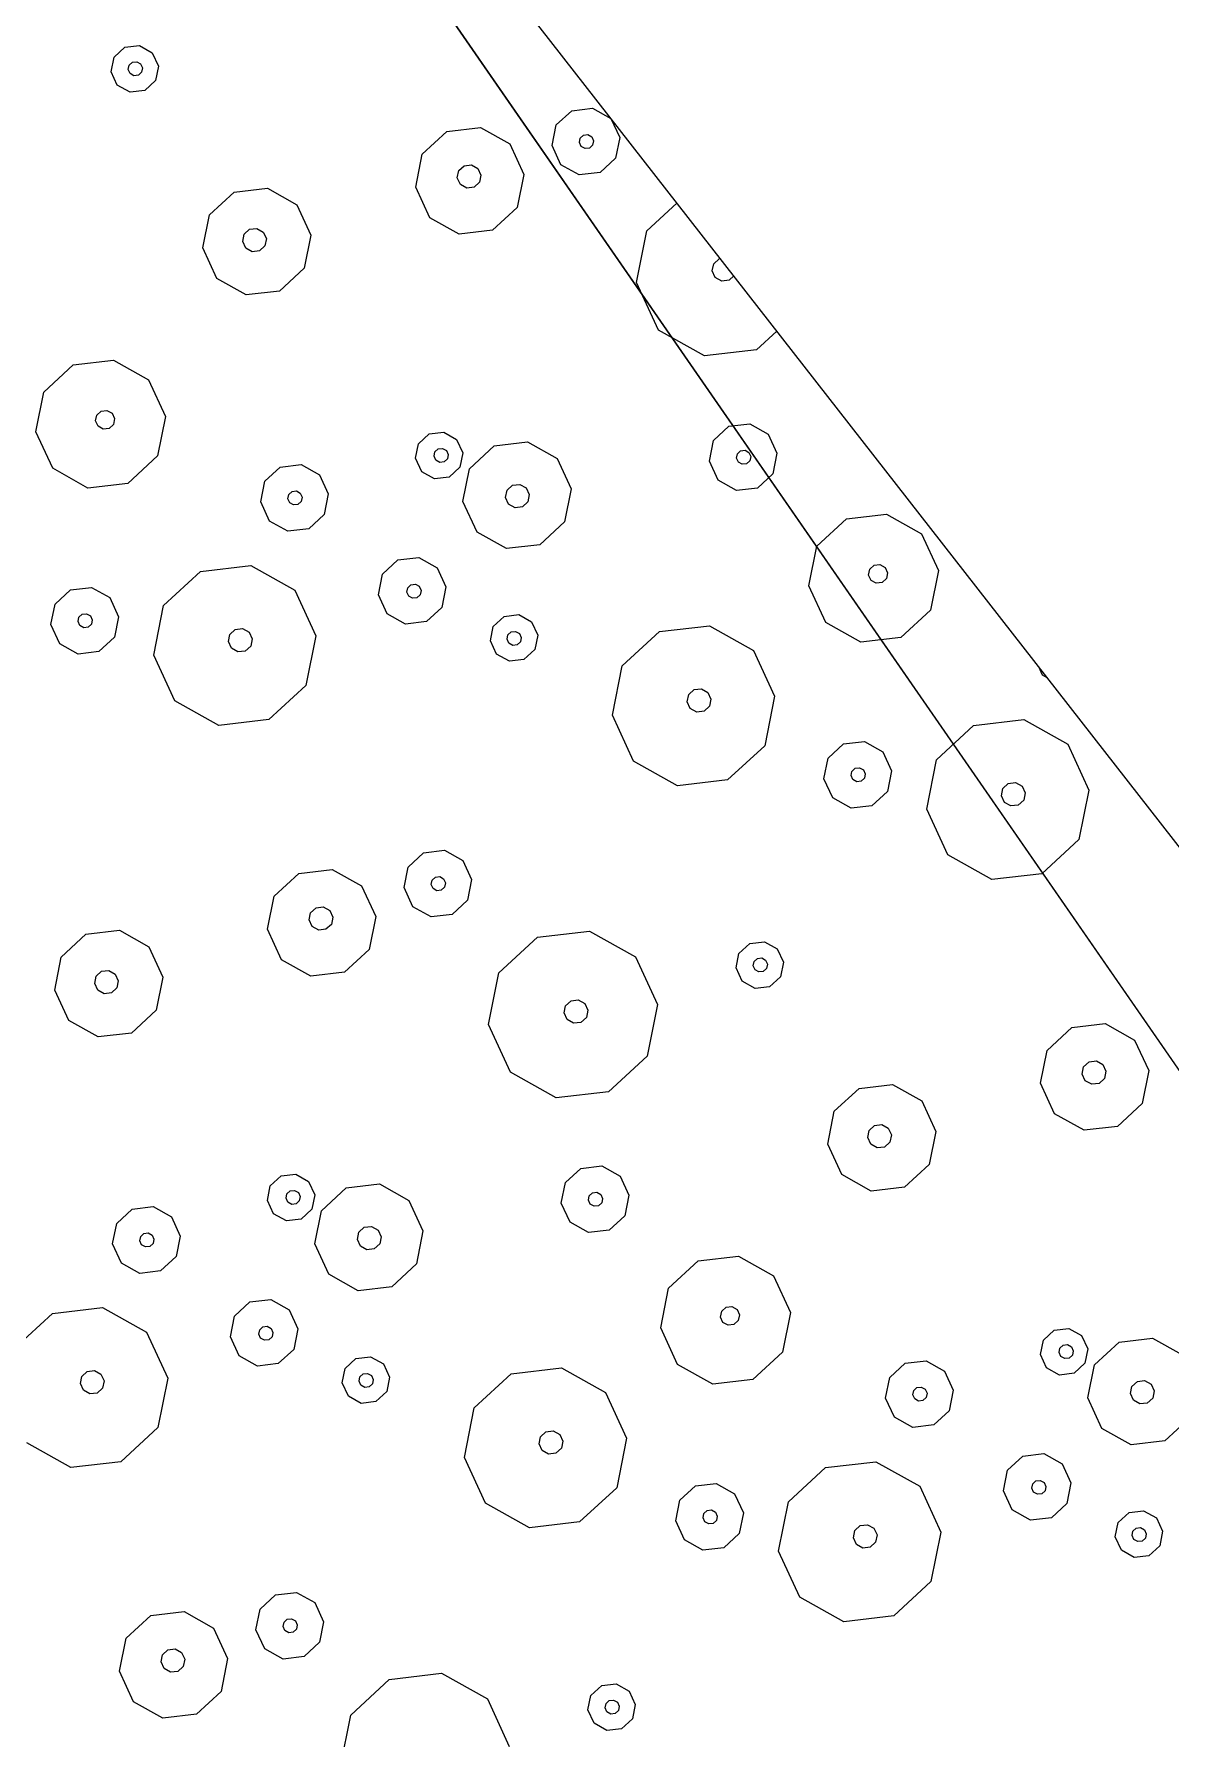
# Model space of a CAD drawing. Header units: metres. Extents: x -2858 to 512, y -1995 to 1252.
# Drawn here: x -975.536 to -972.862, y -825.795 to -821.784 of the extents above; entities that cross this region are included whole.
import ezdxf
from ezdxf.lldxf.tags import DXFTag

# ---------------------------------------------------------------- set-up
doc = ezdxf.new("R2010")
doc.units = ezdxf.units.M
doc.layers.add('Calque commun', color=7, linetype='Continuous')
tags = doc.linetypes.add('HIDDENX2', pattern=[0.75, 0.5, -0.25]).pattern_tags.tags
tags[6:7] = [DXFTag(74, 4), DXFTag(75, 0), DXFTag(340, '0'), DXFTag(46, 1.0), DXFTag(50, 0.0), DXFTag(44, 0.0), DXFTag(45, 0.0)]
tags[4:5] = [DXFTag(74, 4), DXFTag(75, 0), DXFTag(340, '0'), DXFTag(46, 1.0), DXFTag(50, 0.0), DXFTag(44, 0.0), DXFTag(45, 0.0)]

# ---------------------------------------------------------------- blocks, each defined once
blk = doc.blocks.new('pattern')
at = {"layer": 'Calque commun', "color": 54, "linetype": 'Continuous', "lineweight": 9}
for p, q in [((55.9933, 25.3872), (56.0231, 25.4048)), ((56.0231, 25.4048), (56.0576, 25.4016)), ((56.0576, 25.4016), (56.0835, 25.3786)), ((55.9795, 25.3555), (55.9933, 25.3872)), ((55.9871, 25.3217), (55.9795, 25.3555)), ((56.019, 25.3527), (56.0231, 25.3623)), ((56.0212, 25.3426), (56.019, 25.3527)), ((56.0231, 25.3623), (56.0321, 25.3675)), ((56.0321, 25.3675), (56.0424, 25.3666)), ((56.0424, 25.3666), (56.0502, 25.3597)), ((56.0502, 25.3597), (56.0524, 25.3496)), ((56.0835, 25.3786), (56.091, 25.3449)), ((56.013, 25.2988), (55.9871, 25.3217)), ((56.029, 25.3357), (56.0212, 25.3426)), ((56.0394, 25.3347), (56.029, 25.3357)), ((56.0483, 25.34), (56.0394, 25.3347)), ((56.0773, 25.3131), (56.0475, 25.2955)), ((56.0524, 25.3496), (56.0483, 25.34)), ((56.091, 25.3449), (56.0773, 25.3131)), ((56.0475, 25.2955), (56.013, 25.2988)), ((55.7527, 25.2564), (55.8315, 25.2489)), ((55.8315, 25.2489), (55.8908, 25.1966)), ((55.8908, 25.1966), (55.908, 25.1193)), ((55.7533, 25.1359), (55.7602, 25.1518)), ((55.7602, 25.1518), (55.7751, 25.1606)), ((55.7751, 25.1606), (55.7924, 25.159)), ((55.7924, 25.159), (55.8053, 25.1475)), ((56.0523, 25.1506), (56.0949, 25.1757)), ((56.0949, 25.1757), (56.1441, 25.171)), ((56.1441, 25.171), (56.1812, 25.1383)), ((55.6703, 25.0664), (55.6531, 25.1436)), ((55.7571, 25.119), (55.7533, 25.1359)), ((55.7701, 25.1076), (55.7571, 25.119)), ((55.8022, 25.1147), (55.7873, 25.1059)), ((55.8091, 25.1306), (55.8022, 25.1147)), ((55.8053, 25.1475), (55.8091, 25.1306)), ((55.908, 25.1193), (55.8765, 25.0468)), ((56.0326, 25.1052), (56.0523, 25.1506)), ((56.0935, 25.103), (56.0977, 25.1125)), ((56.0977, 25.1125), (56.1066, 25.1178)), ((56.1066, 25.1178), (56.1169, 25.1168)), ((56.1169, 25.1168), (56.1247, 25.1099)), ((56.1812, 25.1383), (56.1919, 25.09)), ((55.7873, 25.1059), (55.7701, 25.1076)), ((56.0434, 25.0569), (56.0326, 25.1052)), ((56.0958, 25.0929), (56.0935, 25.103)), ((56.1036, 25.086), (56.0958, 25.0929)), ((56.1139, 25.085), (56.1036, 25.086)), ((56.1228, 25.0903), (56.1139, 25.085)), ((56.127, 25.0998), (56.1228, 25.0903)), ((56.1247, 25.1099), (56.127, 25.0998)), ((56.1919, 25.09), (56.1722, 25.0447)), ((55.7296, 25.014), (55.6703, 25.0664)), ((55.8765, 25.0468), (55.8084, 25.0065)), ((56.0804, 25.0242), (56.0434, 25.0569)), ((56.1722, 25.0447), (56.1297, 25.0195)), ((56.3427, 24.9998), (56.4449, 25.0601)), ((56.4449, 25.0601), (56.563, 25.0488)), ((56.563, 25.0488), (56.6519, 24.9703)), ((55.8084, 25.0065), (55.7296, 25.014)), ((56.1297, 25.0195), (56.0804, 25.0242)), ((56.2955, 24.8909), (56.3427, 24.9998)), ((55.7771, 24.938), (55.7909, 24.9697)), ((55.7909, 24.9697), (55.8207, 24.9873)), ((55.8169, 24.9471), (55.8259, 24.9524)), ((55.8207, 24.9873), (55.8552, 24.984)), ((55.8259, 24.9524), (55.8362, 24.9514)), ((55.8362, 24.9514), (55.844, 24.9445)), ((55.8552, 24.984), (55.8811, 24.9611)), ((55.8811, 24.9611), (55.8886, 24.9273)), ((56.6519, 24.9703), (56.6777, 24.8545)), ((55.7847, 24.9042), (55.7771, 24.938)), ((55.8128, 24.9376), (55.8169, 24.9471)), ((55.815, 24.9275), (55.8128, 24.9376)), ((55.8228, 24.9206), (55.815, 24.9275)), ((55.8332, 24.9196), (55.8228, 24.9206)), ((55.8421, 24.9249), (55.8332, 24.9196)), ((55.8462, 24.9344), (55.8421, 24.9249)), ((55.844, 24.9445), (55.8462, 24.9344)), ((55.8886, 24.9273), (55.8749, 24.8956)), ((55.8106, 24.8813), (55.7847, 24.9042)), ((55.8451, 24.878), (55.8106, 24.8813)), ((55.8749, 24.8956), (55.8451, 24.878)), ((56.3213, 24.7751), (56.2955, 24.8909)), ((56.4408, 24.8767), (56.4476, 24.8926)), ((56.4445, 24.8598), (56.4408, 24.8767)), ((56.4476, 24.8926), (56.4626, 24.9014)), ((56.4626, 24.9014), (56.4798, 24.8997)), ((56.4798, 24.8997), (56.4928, 24.8883)), ((56.4965, 24.8714), (56.4896, 24.8555)), ((56.4928, 24.8883), (56.4965, 24.8714)), ((56.4575, 24.8483), (56.4445, 24.8598)), ((56.4747, 24.8467), (56.4575, 24.8483)), ((56.4896, 24.8555), (56.4747, 24.8467)), ((56.6777, 24.8545), (56.6305, 24.7456)), ((56.0546, 24.7534), (56.0742, 24.7987)), ((56.0742, 24.7987), (56.1168, 24.8239)), ((56.1168, 24.8239), (56.166, 24.8192)), ((56.166, 24.8192), (56.2031, 24.7864)), ((56.0653, 24.7051), (56.0546, 24.7534)), ((56.1168, 24.7482), (56.1209, 24.7578)), ((56.1209, 24.7578), (56.1298, 24.763)), ((56.1298, 24.763), (56.1402, 24.762)), ((56.1402, 24.762), (56.1479, 24.7552)), ((56.1479, 24.7552), (56.1502, 24.745)), ((56.2031, 24.7864), (56.2138, 24.7382)), ((56.4102, 24.6965), (56.3213, 24.7751)), ((57.1239, 24.7348), (57.1537, 24.7524)), ((57.1537, 24.7524), (57.1882, 24.7491)), ((56.119, 24.7381), (56.1168, 24.7482)), ((56.1268, 24.7312), (56.119, 24.7381)), ((56.1371, 24.7302), (56.1268, 24.7312)), ((56.1461, 24.7355), (56.1371, 24.7302)), ((56.1502, 24.745), (56.1461, 24.7355)), ((56.2138, 24.7382), (56.1942, 24.6928)), ((56.6305, 24.7456), (56.5284, 24.6853)), ((57.1101, 24.7031), (57.1239, 24.7348)), ((57.1521, 24.7097), (57.161, 24.715)), ((57.161, 24.715), (57.1713, 24.714)), ((57.1713, 24.714), (57.1791, 24.7072)), ((57.1882, 24.7491), (57.2141, 24.7262)), ((57.2141, 24.7262), (57.2216, 24.6924)), ((55.2074, 24.6397), (55.2755, 24.6799)), ((55.2755, 24.6799), (55.3543, 24.6724)), ((55.3543, 24.6724), (55.4136, 24.6201)), ((56.1024, 24.6724), (56.0653, 24.7051)), ((56.1516, 24.6677), (56.1024, 24.6724)), ((56.1942, 24.6928), (56.1516, 24.6677)), ((56.5284, 24.6853), (56.4102, 24.6965)), ((57.1177, 24.6693), (57.1101, 24.7031)), ((57.1479, 24.7002), (57.1521, 24.7097)), ((57.1502, 24.6901), (57.1479, 24.7002)), ((57.158, 24.6832), (57.1502, 24.6901)), ((57.1683, 24.6822), (57.158, 24.6832)), ((57.1772, 24.6875), (57.1683, 24.6822)), ((57.1814, 24.697), (57.1772, 24.6875)), ((57.1791, 24.7072), (57.1814, 24.697)), ((57.2216, 24.6924), (57.2079, 24.6607)), ((55.1759, 24.5671), (55.2074, 24.6397)), ((56.6185, 24.6238), (56.6611, 24.6489)), ((56.6611, 24.6489), (56.7103, 24.6442)), ((56.7103, 24.6442), (56.7474, 24.6115)), ((57.1436, 24.6464), (57.1177, 24.6693)), ((57.1781, 24.6431), (57.1436, 24.6464)), ((57.2079, 24.6607), (57.1781, 24.6431)), ((55.4136, 24.6201), (55.4308, 24.5428)), ((56.5989, 24.5784), (56.6185, 24.6238)), ((56.7474, 24.6115), (56.7582, 24.5632)), ((55.1931, 24.4899), (55.1759, 24.5671)), ((55.2689, 24.5498), (55.2758, 24.5656)), ((55.2758, 24.5656), (55.2907, 24.5744)), ((55.2907, 24.5744), (55.3079, 24.5728)), ((55.3079, 24.5728), (55.3209, 24.5613)), ((55.3209, 24.5613), (55.3247, 24.5444)), ((56.6096, 24.5301), (56.5989, 24.5784)), ((56.6611, 24.5733), (56.6652, 24.5828)), ((56.6633, 24.5631), (56.6611, 24.5733)), ((56.6711, 24.5563), (56.6633, 24.5631)), ((56.6652, 24.5828), (56.6741, 24.5881)), ((56.6814, 24.5553), (56.6711, 24.5563)), ((56.6741, 24.5881), (56.6845, 24.5871)), ((56.6904, 24.5605), (56.6814, 24.5553)), ((56.6845, 24.5871), (56.6923, 24.5802)), ((56.6945, 24.5701), (56.6904, 24.5605)), ((56.6923, 24.5802), (56.6945, 24.5701)), ((56.7582, 24.5632), (56.7385, 24.5178)), ((57.3465, 24.4671), (57.3956, 24.5805)), ((55.2727, 24.5329), (55.2689, 24.5498)), ((55.2857, 24.5214), (55.2727, 24.5329)), ((55.3029, 24.5198), (55.2857, 24.5214)), ((55.3178, 24.5286), (55.3029, 24.5198)), ((55.3247, 24.5444), (55.3178, 24.5286)), ((55.4308, 24.5428), (55.3993, 24.4703)), ((56.6467, 24.4974), (56.6096, 24.5301)), ((56.7385, 24.5178), (56.6959, 24.4927)), ((55.2524, 24.4376), (55.1931, 24.4899)), ((55.3993, 24.4703), (55.3312, 24.43)), ((56.6959, 24.4927), (56.6467, 24.4974)), ((55.3312, 24.43), (55.2524, 24.4376)), ((56.1936, 24.3918), (56.2753, 24.44)), ((56.2753, 24.44), (56.3699, 24.431)), ((56.3699, 24.431), (56.441, 24.3682)), ((57.3733, 24.3464), (57.3465, 24.4671)), ((55.648, 24.3621), (55.7161, 24.4024)), ((55.7161, 24.4024), (55.7948, 24.3949)), ((55.7948, 24.3949), (55.8542, 24.3425)), ((56.1558, 24.3047), (56.1936, 24.3918)), ((55.6165, 24.2896), (55.648, 24.3621)), ((56.441, 24.3682), (56.4617, 24.2755)), ((56.6711, 24.3018), (56.7733, 24.3622)), ((56.7733, 24.3622), (56.8915, 24.3509)), ((56.8915, 24.3509), (56.9804, 24.2724)), ((55.8542, 24.3425), (55.8713, 24.2653)), ((56.2776, 24.306), (56.2895, 24.313)), ((56.2895, 24.313), (56.3033, 24.3117)), ((56.3033, 24.3117), (56.3137, 24.3026)), ((57.466, 24.2646), (57.3733, 24.3464)), ((57.6955, 24.3157), (57.589, 24.2529)), ((55.6337, 24.2123), (55.6165, 24.2896)), ((55.7169, 24.2737), (55.7238, 24.2896)), ((55.7207, 24.2568), (55.7169, 24.2737)), ((55.7238, 24.2896), (55.7387, 24.2984)), ((55.7387, 24.2984), (55.7559, 24.2967)), ((55.7559, 24.2967), (55.7689, 24.2853)), ((55.7689, 24.2853), (55.7727, 24.2684)), ((56.1765, 24.212), (56.1558, 24.3047)), ((56.2721, 24.2933), (56.2776, 24.306)), ((56.2751, 24.2798), (56.2721, 24.2933)), ((56.2855, 24.2706), (56.2751, 24.2798)), ((56.2992, 24.2693), (56.2855, 24.2706)), ((56.3112, 24.2763), (56.2992, 24.2693)), ((56.3167, 24.289), (56.3112, 24.2763)), ((56.3137, 24.3026), (56.3167, 24.289)), ((56.4617, 24.2755), (56.4239, 24.1884)), ((56.6239, 24.193), (56.6711, 24.3018)), ((56.9804, 24.2724), (57.0062, 24.1565)), ((55.7337, 24.2454), (55.7207, 24.2568)), ((55.7509, 24.2437), (55.7337, 24.2454)), ((55.7658, 24.2525), (55.7509, 24.2437)), ((55.7727, 24.2684), (55.7658, 24.2525)), ((55.8713, 24.2653), (55.8399, 24.1927)), ((57.589, 24.2529), (57.466, 24.2646)), ((55.693, 24.16), (55.6337, 24.2123)), ((55.8399, 24.1927), (55.7718, 24.1525)), ((56.2476, 24.1492), (56.1765, 24.212)), ((56.6497, 24.0771), (56.6239, 24.193)), ((56.7692, 24.1787), (56.7761, 24.1946)), ((56.7761, 24.1946), (56.791, 24.2034)), ((56.791, 24.2034), (56.8082, 24.2018)), ((56.8082, 24.2018), (56.8212, 24.1903)), ((56.8212, 24.1903), (56.825, 24.1734)), ((54.8095, 24.0946), (54.9117, 24.1549)), ((54.9117, 24.1549), (55.0298, 24.1436)), ((55.7718, 24.1525), (55.693, 24.16)), ((56.3421, 24.1402), (56.2476, 24.1492)), ((56.4239, 24.1884), (56.3421, 24.1402)), ((56.773, 24.1619), (56.7692, 24.1787)), ((56.786, 24.1504), (56.773, 24.1619)), ((56.8032, 24.1488), (56.786, 24.1504)), ((56.8181, 24.1576), (56.8032, 24.1488)), ((56.825, 24.1734), (56.8181, 24.1576)), ((57.0062, 24.1565), (56.959, 24.0477)), ((55.0298, 24.1436), (55.1188, 24.0651)), ((54.7623, 23.9857), (54.8095, 24.0946)), ((56.7387, 23.9986), (56.6497, 24.0771)), ((57.468, 24.0589), (57.5106, 24.084)), ((57.5106, 24.084), (57.5598, 24.0794)), ((57.5598, 24.0794), (57.5969, 24.0466)), ((55.1188, 24.0651), (55.1446, 23.9493)), ((56.959, 24.0477), (56.8568, 23.9873)), ((57.4483, 24.0135), (57.468, 24.0589)), ((57.5969, 24.0466), (57.6076, 23.9984)), ((54.9145, 23.9874), (54.9294, 23.9962)), ((54.9294, 23.9962), (54.9466, 23.9945)), ((54.9466, 23.9945), (54.9596, 23.9831)), ((56.8568, 23.9873), (56.7387, 23.9986)), ((57.4591, 23.9653), (57.4483, 24.0135)), ((57.5105, 24.0084), (57.5147, 24.0179)), ((57.5128, 23.9983), (57.5105, 24.0084)), ((57.5206, 23.9914), (57.5128, 23.9983)), ((57.5147, 24.0179), (57.5236, 24.0232)), ((57.5309, 23.9904), (57.5206, 23.9914)), ((57.5236, 24.0232), (57.534, 24.0222)), ((57.5399, 23.9957), (57.5309, 23.9904)), ((57.534, 24.0222), (57.5417, 24.0154)), ((57.544, 24.0052), (57.5399, 23.9957)), ((57.5417, 24.0154), (57.544, 24.0052)), ((57.6076, 23.9984), (57.588, 23.953)), ((57.6831, 23.9485), (57.7512, 23.9888)), ((57.7512, 23.9888), (57.8299, 23.9813)), ((54.7881, 23.8699), (54.7623, 23.9857)), ((54.9076, 23.9715), (54.9145, 23.9874)), ((54.9114, 23.9546), (54.9076, 23.9715)), ((54.9243, 23.9431), (54.9114, 23.9546)), ((54.9565, 23.9503), (54.9416, 23.9415)), ((54.9633, 23.9662), (54.9565, 23.9503)), ((54.9596, 23.9831), (54.9633, 23.9662)), ((55.1446, 23.9493), (55.0974, 23.8404)), ((56.2415, 23.9245), (56.2841, 23.9496)), ((56.2841, 23.9496), (56.3333, 23.9449)), ((57.4962, 23.9326), (57.4591, 23.9653)), ((57.588, 23.953), (57.5454, 23.9279)), ((57.6516, 23.876), (57.6831, 23.9485)), ((57.8299, 23.9813), (57.8892, 23.9289)), ((54.9416, 23.9415), (54.9243, 23.9431)), ((56.2218, 23.8791), (56.2415, 23.9245)), ((56.3333, 23.9449), (56.3703, 23.9122)), ((56.3703, 23.9122), (56.3811, 23.8639)), ((57.5454, 23.9279), (57.4962, 23.9326)), ((57.8892, 23.9289), (57.9064, 23.8517)), ((54.8771, 23.7913), (54.7881, 23.8699)), ((56.2326, 23.8308), (56.2218, 23.8791)), ((56.284, 23.874), (56.2881, 23.8835)), ((56.2863, 23.8638), (56.284, 23.874)), ((56.2881, 23.8835), (56.2971, 23.8888)), ((56.2971, 23.8888), (56.3074, 23.8878)), ((56.3074, 23.8878), (56.3152, 23.8809)), ((56.3175, 23.8708), (56.3133, 23.8613)), ((56.3152, 23.8809), (56.3175, 23.8708)), ((57.6688, 23.7987), (57.6516, 23.876)), ((57.7446, 23.8586), (57.7515, 23.8745)), ((57.7515, 23.8745), (57.7664, 23.8833)), ((57.7664, 23.8833), (57.7836, 23.8816)), ((57.7836, 23.8816), (57.7966, 23.8702)), ((57.7966, 23.8702), (57.8003, 23.8533)), ((54.6807, 23.833), (54.6723, 23.8136)), ((54.6779, 23.8452), (54.6807, 23.833)), ((55.0974, 23.8404), (54.9952, 23.7801)), ((55.577, 23.7979), (55.5907, 23.8296)), ((55.5907, 23.8296), (55.6205, 23.8472)), ((55.6205, 23.8472), (55.655, 23.8439)), ((55.655, 23.8439), (55.6809, 23.821)), ((56.2696, 23.7981), (56.2326, 23.8308)), ((56.2941, 23.857), (56.2863, 23.8638)), ((56.3044, 23.856), (56.2941, 23.857)), ((56.3133, 23.8613), (56.3044, 23.856)), ((56.3811, 23.8639), (56.3614, 23.8186)), ((57.7484, 23.8417), (57.7446, 23.8586)), ((57.7613, 23.8303), (57.7484, 23.8417)), ((57.7786, 23.8286), (57.7613, 23.8303)), ((57.7935, 23.8374), (57.7786, 23.8286)), ((57.8003, 23.8533), (57.7935, 23.8374)), ((57.9064, 23.8517), (57.875, 23.7791)), ((54.9952, 23.7801), (54.8771, 23.7913)), ((55.5845, 23.7641), (55.577, 23.7979)), ((55.6148, 23.795), (55.6189, 23.8045)), ((55.617, 23.7849), (55.6148, 23.795)), ((55.6189, 23.8045), (55.6278, 23.8098)), ((55.6278, 23.8098), (55.6382, 23.8088)), ((55.6382, 23.8088), (55.6459, 23.802)), ((55.6482, 23.7918), (55.6441, 23.7823)), ((55.6459, 23.802), (55.6482, 23.7918)), ((55.6809, 23.821), (55.6885, 23.7872)), ((56.3189, 23.7934), (56.2696, 23.7981)), ((56.3614, 23.8186), (56.3189, 23.7934)), ((56.922, 23.7591), (56.9358, 23.7909)), ((56.9358, 23.7909), (56.9656, 23.8085)), ((56.9656, 23.8085), (57.0001, 23.8052)), ((57.0001, 23.8052), (57.026, 23.7823)), ((57.7281, 23.7464), (57.6688, 23.7987)), ((55.6104, 23.7412), (55.5845, 23.7641)), ((55.6248, 23.778), (55.617, 23.7849)), ((55.6351, 23.777), (55.6248, 23.778)), ((55.6441, 23.7823), (55.6351, 23.777)), ((55.6747, 23.7555), (55.6449, 23.7379)), ((55.6885, 23.7872), (55.6747, 23.7555)), ((56.9296, 23.7253), (56.922, 23.7591)), ((56.9615, 23.7564), (56.9656, 23.7659)), ((56.9637, 23.7462), (56.9615, 23.7564)), ((56.9656, 23.7659), (56.9745, 23.7712)), ((56.9745, 23.7712), (56.9849, 23.7702)), ((56.9849, 23.7702), (56.9927, 23.7633)), ((56.9949, 23.7532), (56.9908, 23.7437)), ((56.9927, 23.7633), (56.9949, 23.7532)), ((57.0335, 23.7485), (57.0198, 23.7168)), ((57.026, 23.7823), (57.0335, 23.7485)), ((57.875, 23.7791), (57.8069, 23.7389)), ((55.0657, 23.6732), (55.0854, 23.7186)), ((55.0854, 23.7186), (55.1279, 23.7437)), ((55.1279, 23.7437), (55.1772, 23.739)), ((55.1772, 23.739), (55.2142, 23.7063)), ((55.6449, 23.7379), (55.6104, 23.7412)), ((55.8625, 23.6753), (55.9689, 23.7381)), ((55.9689, 23.7381), (56.0919, 23.7264)), ((56.0919, 23.7264), (56.1846, 23.6446)), ((56.9555, 23.7024), (56.9296, 23.7253)), ((56.9715, 23.7394), (56.9637, 23.7462)), ((56.9819, 23.7384), (56.9715, 23.7394)), ((56.9908, 23.7437), (56.9819, 23.7384)), ((57.0198, 23.7168), (56.99, 23.6992)), ((57.8069, 23.7389), (57.7281, 23.7464)), ((55.0764, 23.6249), (55.0657, 23.6732)), ((55.1279, 23.6681), (55.132, 23.6776)), ((55.1301, 23.6579), (55.1279, 23.6681)), ((55.132, 23.6776), (55.141, 23.6829)), ((55.141, 23.6829), (55.1513, 23.6819)), ((55.1513, 23.6819), (55.1591, 23.675)), ((55.1591, 23.675), (55.1613, 23.6649)), ((55.2142, 23.7063), (55.225, 23.658)), ((55.8133, 23.5619), (55.8625, 23.6753)), ((56.99, 23.6992), (56.9555, 23.7024)), ((55.1379, 23.6511), (55.1301, 23.6579)), ((55.1483, 23.6501), (55.1379, 23.6511)), ((55.1572, 23.6554), (55.1483, 23.6501)), ((55.1613, 23.6649), (55.1572, 23.6554)), ((55.225, 23.658), (55.2053, 23.6127)), ((56.1846, 23.6446), (56.2115, 23.5239)), ((56.6271, 23.6198), (56.6952, 23.6601)), ((56.6952, 23.6601), (56.774, 23.6526)), ((56.774, 23.6526), (56.8333, 23.6002)), ((55.1135, 23.5922), (55.0764, 23.6249)), ((55.1627, 23.5875), (55.1135, 23.5922)), ((55.2053, 23.6127), (55.1627, 23.5875)), ((56.5956, 23.5473), (56.6271, 23.6198)), ((56.8333, 23.6002), (56.8505, 23.523)), ((55.8402, 23.4412), (55.8133, 23.5619)), ((55.9745, 23.5461), (55.9814, 23.562)), ((55.9814, 23.562), (55.9963, 23.5708)), ((55.9963, 23.5708), (56.0135, 23.5692)), ((56.0135, 23.5692), (56.0265, 23.5577)), ((56.0265, 23.5577), (56.0302, 23.5408)), ((56.6128, 23.47), (56.5956, 23.5473)), ((56.6958, 23.5396), (56.7027, 23.5555)), ((56.7027, 23.5555), (56.7176, 23.5642)), ((56.7176, 23.5642), (56.7349, 23.5626)), ((56.7349, 23.5626), (56.7478, 23.5512)), ((56.7478, 23.5512), (56.7516, 23.5343)), ((56.9751, 23.5088), (56.9948, 23.5542)), ((56.9948, 23.5542), (57.0374, 23.5793)), ((57.0374, 23.5793), (57.0866, 23.5746)), ((57.0866, 23.5746), (57.1237, 23.5419)), ((54.6604, 23.4866), (54.7422, 23.5348)), ((54.7422, 23.5348), (54.8367, 23.5258)), ((54.8367, 23.5258), (54.9078, 23.463)), ((55.9783, 23.5292), (55.9745, 23.5461)), ((55.9912, 23.5178), (55.9783, 23.5292)), ((56.0085, 23.5162), (55.9912, 23.5178)), ((56.0234, 23.5249), (56.0085, 23.5162)), ((56.0302, 23.5408), (56.0234, 23.5249)), ((56.2115, 23.5239), (56.1623, 23.4105)), ((56.6996, 23.5227), (56.6958, 23.5396)), ((56.7126, 23.5112), (56.6996, 23.5227)), ((56.7298, 23.5096), (56.7126, 23.5112)), ((56.7447, 23.5184), (56.7298, 23.5096)), ((56.7516, 23.5343), (56.7447, 23.5184)), ((56.8505, 23.523), (56.819, 23.4504)), ((56.9859, 23.4606), (56.9751, 23.5088)), ((57.036, 23.5066), (57.0402, 23.5162)), ((57.0402, 23.5162), (57.0491, 23.5214)), ((57.0491, 23.5214), (57.0594, 23.5205)), ((57.0594, 23.5205), (57.0672, 23.5136)), ((57.0672, 23.5136), (57.0695, 23.5035)), ((57.1237, 23.5419), (57.1344, 23.4937)), ((54.6227, 23.3995), (54.6604, 23.4866)), ((56.6721, 23.4177), (56.6128, 23.47)), ((57.0383, 23.4965), (57.036, 23.5066)), ((57.0461, 23.4896), (57.0383, 23.4965)), ((57.0564, 23.4887), (57.0461, 23.4896)), ((57.0653, 23.4939), (57.0564, 23.4887)), ((57.0695, 23.5035), (57.0653, 23.4939)), ((57.1344, 23.4937), (57.1147, 23.4483)), ((54.9078, 23.463), (54.9285, 23.3703)), ((55.138, 23.3966), (55.2402, 23.457)), ((55.2402, 23.457), (55.3583, 23.4457)), ((55.3583, 23.4457), (55.4472, 23.3672)), ((55.9328, 23.3594), (55.8402, 23.4412)), ((56.819, 23.4504), (56.7509, 23.4102)), ((57.0229, 23.4279), (56.9859, 23.4606)), ((57.0722, 23.4232), (57.0229, 23.4279)), ((57.1147, 23.4483), (57.0722, 23.4232)), ((57.2852, 23.4034), (57.3874, 23.4637)), ((57.3874, 23.4637), (57.5055, 23.4525)), ((57.5055, 23.4525), (57.5944, 23.3739)), ((54.6433, 23.3068), (54.6227, 23.3995)), ((54.7389, 23.3881), (54.7444, 23.4008)), ((54.7419, 23.3746), (54.7389, 23.3881)), ((54.7444, 23.4008), (54.7563, 23.4078)), ((54.7563, 23.4078), (54.7701, 23.4065)), ((54.7701, 23.4065), (54.7805, 23.3974)), ((54.7805, 23.3974), (54.7835, 23.3839)), ((55.0908, 23.2878), (55.138, 23.3966)), ((56.1623, 23.4105), (56.0559, 23.3477)), ((56.7509, 23.4102), (56.6721, 23.4177)), ((56.7334, 23.3734), (56.7632, 23.391)), ((56.7632, 23.391), (56.7977, 23.3877)), ((56.7977, 23.3877), (56.8236, 23.3648)), ((57.238, 23.2945), (57.2852, 23.4034)), ((54.7523, 23.3654), (54.7419, 23.3746)), ((54.7661, 23.3641), (54.7523, 23.3654)), ((54.778, 23.3712), (54.7661, 23.3641)), ((54.7835, 23.3839), (54.778, 23.3712)), ((54.9285, 23.3703), (54.8907, 23.2832)), ((55.4472, 23.3672), (55.473, 23.2513)), ((56.0559, 23.3477), (55.9328, 23.3594)), ((56.7196, 23.3416), (56.7334, 23.3734)), ((56.7553, 23.3412), (56.7594, 23.3508)), ((56.7594, 23.3508), (56.7684, 23.356)), ((56.7684, 23.356), (56.7787, 23.3551)), ((56.7787, 23.3551), (56.7865, 23.3482)), ((56.7865, 23.3482), (56.7887, 23.338)), ((56.8236, 23.3648), (56.8311, 23.331)), ((57.5944, 23.3739), (57.6203, 23.2581)), ((54.7145, 23.244), (54.6433, 23.3068)), ((56.7272, 23.3078), (56.7196, 23.3416)), ((56.7531, 23.2849), (56.7272, 23.3078)), ((56.7575, 23.3311), (56.7553, 23.3412)), ((56.7653, 23.3242), (56.7575, 23.3311)), ((56.7757, 23.3232), (56.7653, 23.3242)), ((56.7846, 23.3285), (56.7757, 23.3232)), ((56.7887, 23.338), (56.7846, 23.3285)), ((56.8311, 23.331), (56.8174, 23.2992)), ((54.8907, 23.2832), (54.809, 23.235)), ((55.1166, 23.1719), (55.0908, 23.2878)), ((55.236, 23.2736), (55.2429, 23.2894)), ((55.2398, 23.2567), (55.236, 23.2736)), ((55.2429, 23.2894), (55.2578, 23.2982)), ((55.2578, 23.2982), (55.2751, 23.2966)), ((55.2751, 23.2966), (55.288, 23.2851)), ((55.2918, 23.2682), (55.2849, 23.2524)), ((55.288, 23.2851), (55.2918, 23.2682)), ((56.7876, 23.2816), (56.7531, 23.2849)), ((56.8174, 23.2992), (56.7876, 23.2816)), ((57.2638, 23.1787), (57.238, 23.2945)), ((57.3833, 23.2803), (57.3901, 23.2962)), ((57.387, 23.2634), (57.3833, 23.2803)), ((57.3901, 23.2962), (57.4051, 23.305)), ((57.4051, 23.305), (57.4223, 23.3034)), ((57.4223, 23.3034), (57.4352, 23.2919)), ((57.439, 23.275), (57.4321, 23.2591)), ((57.4352, 23.2919), (57.439, 23.275)), ((54.809, 23.235), (54.7145, 23.244)), ((55.2528, 23.2452), (55.2398, 23.2567)), ((55.27, 23.2436), (55.2528, 23.2452)), ((55.2849, 23.2524), (55.27, 23.2436)), ((55.473, 23.2513), (55.4258, 23.1425)), ((57.0167, 23.2024), (57.0593, 23.2275)), ((57.0593, 23.2275), (57.1085, 23.2228)), ((57.4, 23.252), (57.387, 23.2634)), ((57.4172, 23.2503), (57.4, 23.252)), ((57.4321, 23.2591), (57.4172, 23.2503)), ((56.9971, 23.157), (57.0167, 23.2024)), ((57.1085, 23.2228), (57.1456, 23.1901)), ((57.1456, 23.1901), (57.1563, 23.1418)), ((55.2055, 23.0934), (55.1166, 23.1719)), ((55.9152, 23.1084), (55.9348, 23.1537)), ((55.9348, 23.1537), (55.9774, 23.1789)), ((55.9774, 23.1789), (56.0266, 23.1742)), ((56.0266, 23.1742), (56.0637, 23.1414)), ((57.0078, 23.1087), (56.9971, 23.157)), ((57.0593, 23.1519), (57.0634, 23.1614)), ((57.0615, 23.1417), (57.0593, 23.1519)), ((57.0634, 23.1614), (57.0723, 23.1667)), ((57.0723, 23.1667), (57.0827, 23.1657)), ((57.0827, 23.1657), (57.0904, 23.1588)), ((57.0927, 23.1487), (57.0886, 23.1392)), ((57.0904, 23.1588), (57.0927, 23.1487)), ((57.3527, 23.1002), (57.2638, 23.1787)), ((55.4258, 23.1425), (55.3236, 23.0821)), ((55.9259, 23.0601), (55.9152, 23.1084)), ((55.9774, 23.1032), (55.9815, 23.1128)), ((55.9815, 23.1128), (55.9904, 23.118)), ((55.9904, 23.118), (56.0008, 23.117)), ((56.0008, 23.117), (56.0086, 23.1102)), ((56.0086, 23.1102), (56.0108, 23.1)), ((56.0637, 23.1414), (56.0745, 23.0932)), ((57.0449, 23.076), (57.0078, 23.1087)), ((57.0693, 23.1349), (57.0615, 23.1417)), ((57.0796, 23.1339), (57.0693, 23.1349)), ((57.0886, 23.1392), (57.0796, 23.1339)), ((57.1563, 23.1418), (57.1367, 23.0965)), ((55.3236, 23.0821), (55.2055, 23.0934)), ((55.9796, 23.0931), (55.9774, 23.1032)), ((55.9874, 23.0862), (55.9796, 23.0931)), ((55.9977, 23.0852), (55.9874, 23.0862)), ((56.0067, 23.0905), (55.9977, 23.0852)), ((56.0108, 23.1), (56.0067, 23.0905)), ((56.0745, 23.0932), (56.0548, 23.0478)), ((56.1499, 23.0433), (56.218, 23.0836)), ((56.218, 23.0836), (56.2968, 23.0761)), ((56.2968, 23.0761), (56.3561, 23.0237)), ((57.0941, 23.0713), (57.0449, 23.076)), ((57.1367, 23.0965), (57.0941, 23.0713)), ((57.4709, 23.0889), (57.3527, 23.1002)), ((54.7083, 23.0193), (54.7509, 23.0444)), ((54.7509, 23.0444), (54.8001, 23.0397)), ((54.8001, 23.0397), (54.8372, 23.007)), ((55.963, 23.0274), (55.9259, 23.0601)), ((56.0122, 23.0227), (55.963, 23.0274)), ((56.0548, 23.0478), (56.0122, 23.0227)), ((56.1184, 22.9708), (56.1499, 23.0433)), ((54.6886, 22.9739), (54.7083, 23.0193)), ((54.8372, 23.007), (54.8479, 22.9587)), ((56.3561, 23.0237), (56.3733, 22.9465)), ((54.6994, 22.9256), (54.6886, 22.9739)), ((54.7508, 22.9688), (54.755, 22.9783)), ((54.7531, 22.9586), (54.7508, 22.9688)), ((54.7609, 22.9518), (54.7531, 22.9586)), ((54.755, 22.9783), (54.7639, 22.9836)), ((54.7712, 22.9508), (54.7609, 22.9518)), ((54.7639, 22.9836), (54.7742, 22.9826)), ((54.7802, 22.9561), (54.7712, 22.9508)), ((54.7742, 22.9826), (54.782, 22.9757)), ((54.7843, 22.9656), (54.7802, 22.9561)), ((54.782, 22.9757), (54.7843, 22.9656)), ((54.8479, 22.9587), (54.8283, 22.9134)), ((56.1356, 22.8936), (56.1184, 22.9708)), ((56.2114, 22.9534), (56.2183, 22.9693)), ((56.2152, 22.9365), (56.2114, 22.9534)), ((56.2183, 22.9693), (56.2332, 22.9781)), ((56.2332, 22.9781), (56.2504, 22.9764)), ((56.2504, 22.9764), (56.2634, 22.965)), ((56.2672, 22.9481), (56.2603, 22.9322)), ((56.2634, 22.965), (56.2672, 22.9481)), ((56.3733, 22.9465), (56.3418, 22.8739)), ((54.7365, 22.8929), (54.6994, 22.9256)), ((54.8283, 22.9134), (54.7857, 22.8882)), ((56.2282, 22.9251), (56.2152, 22.9365)), ((56.2454, 22.9234), (56.2282, 22.9251)), ((56.2603, 22.9322), (56.2454, 22.9234)), ((54.7857, 22.8882), (54.7365, 22.8929)), ((55.3889, 22.8539), (55.4026, 22.8857)), ((55.4026, 22.8857), (55.4324, 22.9033)), ((55.4324, 22.9033), (55.4669, 22.9)), ((55.4324, 22.8607), (55.4414, 22.866)), ((55.4414, 22.866), (55.4517, 22.865)), ((55.4517, 22.865), (55.4595, 22.8581)), ((55.4669, 22.9), (55.4928, 22.8771)), ((55.4928, 22.8771), (55.5004, 22.8433)), ((56.1949, 22.8412), (56.1356, 22.8936)), ((56.3418, 22.8739), (56.2737, 22.8337)), ((54.4944, 22.8273), (54.5588, 22.8212)), ((55.3964, 22.8202), (55.3889, 22.8539)), ((55.4283, 22.8512), (55.4324, 22.8607)), ((55.4306, 22.8411), (55.4283, 22.8512)), ((55.4383, 22.8342), (55.4306, 22.8411)), ((55.4487, 22.8332), (55.4383, 22.8342)), ((55.4576, 22.8385), (55.4487, 22.8332)), ((55.4618, 22.848), (55.4576, 22.8385)), ((55.4595, 22.8581), (55.4618, 22.848)), ((55.5004, 22.8433), (55.4866, 22.8116)), ((56.2737, 22.8337), (56.1949, 22.8412)), ((54.5588, 22.8212), (54.6514, 22.7394)), ((55.4223, 22.7973), (55.3964, 22.8202)), ((55.4568, 22.794), (55.4223, 22.7973)), ((55.4866, 22.8116), (55.4568, 22.794)), ((56.5905, 22.7658), (56.6586, 22.806)), ((56.6586, 22.806), (56.7373, 22.7985)), ((56.7373, 22.7985), (56.7966, 22.7461)), ((55.0939, 22.7146), (55.162, 22.7549)), ((55.162, 22.7549), (55.2408, 22.7474)), ((55.2408, 22.7474), (55.3001, 22.695)), ((56.559, 22.6932), (56.5905, 22.7658)), ((56.7966, 22.7461), (56.8138, 22.6689)), ((54.6514, 22.7394), (54.6783, 22.6187)), ((55.0624, 22.6421), (55.0939, 22.7146)), ((54.4652, 22.6654), (54.4803, 22.664)), ((55.3001, 22.695), (55.3173, 22.6178)), ((55.4616, 22.649), (55.5042, 22.6741)), ((55.5042, 22.6741), (55.5534, 22.6695)), ((55.5534, 22.6695), (55.5905, 22.6367)), ((56.5762, 22.616), (56.559, 22.6932)), ((56.6594, 22.6773), (56.6663, 22.6932)), ((56.6632, 22.6605), (56.6594, 22.6773)), ((56.6663, 22.6932), (56.6812, 22.702)), ((56.6812, 22.702), (56.6984, 22.7004)), ((56.6984, 22.7004), (56.7114, 22.6889)), ((56.7152, 22.672), (56.7083, 22.6562)), ((56.7114, 22.6889), (56.7152, 22.672)), ((56.8138, 22.6689), (56.7824, 22.5963)), ((54.4803, 22.664), (54.4933, 22.6525)), ((54.4971, 22.6356), (54.4902, 22.6198)), ((54.4933, 22.6525), (54.4971, 22.6356)), ((55.0796, 22.5648), (55.0624, 22.6421)), ((55.1627, 22.6344), (55.1696, 22.6503)), ((55.1664, 22.6175), (55.1627, 22.6344)), ((55.1696, 22.6503), (55.1845, 22.6591)), ((55.1845, 22.6591), (55.2017, 22.6574)), ((55.2017, 22.6574), (55.2147, 22.646)), ((55.2184, 22.6291), (55.2115, 22.6132)), ((55.2147, 22.646), (55.2184, 22.6291)), ((55.442, 22.6036), (55.4616, 22.649)), ((55.5905, 22.6367), (55.6012, 22.5885)), ((56.6762, 22.649), (56.6632, 22.6605)), ((56.6934, 22.6474), (56.6762, 22.649)), ((56.7083, 22.6562), (56.6934, 22.6474)), ((54.4581, 22.6126), (54.456, 22.6144)), ((54.4753, 22.611), (54.4581, 22.6126)), ((54.4902, 22.6198), (54.4753, 22.611)), ((54.6783, 22.6187), (54.6291, 22.5053)), ((55.1794, 22.606), (55.1664, 22.6175)), ((55.1966, 22.6044), (55.1794, 22.606)), ((55.2115, 22.6132), (55.1966, 22.6044)), ((55.3173, 22.6178), (55.2858, 22.5452)), ((55.4527, 22.5554), (55.442, 22.6036)), ((55.5029, 22.6014), (55.507, 22.611)), ((55.5051, 22.5913), (55.5029, 22.6014)), ((55.5129, 22.5844), (55.5051, 22.5913)), ((55.507, 22.611), (55.5159, 22.6163)), ((55.5232, 22.5835), (55.5129, 22.5844)), ((55.5159, 22.6163), (55.5263, 22.6153)), ((55.5322, 22.5887), (55.5232, 22.5835)), ((55.5263, 22.6153), (55.5341, 22.6084)), ((55.5363, 22.5983), (55.5322, 22.5887)), ((55.5341, 22.6084), (55.5363, 22.5983)), ((55.6012, 22.5885), (55.5816, 22.5431)), ((56.6355, 22.5636), (56.5762, 22.616)), ((56.7824, 22.5963), (56.7143, 22.5561)), ((55.1389, 22.5125), (55.0796, 22.5648)), ((55.2858, 22.5452), (55.2177, 22.505)), ((55.4898, 22.5227), (55.4527, 22.5554)), ((55.752, 22.4982), (55.8542, 22.5585)), ((55.8542, 22.5585), (55.9723, 22.5473)), ((55.9723, 22.5473), (56.0613, 22.4688)), ((56.7143, 22.5561), (56.6355, 22.5636)), ((54.6291, 22.5053), (54.5227, 22.4425)), ((55.2177, 22.505), (55.1389, 22.5125)), ((55.539, 22.518), (55.4898, 22.5227)), ((55.5816, 22.5431), (55.539, 22.518)), ((55.1865, 22.4364), (55.2002, 22.4682)), ((55.2002, 22.4682), (55.23, 22.4858)), ((55.23, 22.4858), (55.2645, 22.4825)), ((55.2645, 22.4825), (55.2904, 22.4596)), ((55.7048, 22.3893), (55.752, 22.4982)), ((56.0613, 22.4688), (56.0871, 22.3529)), ((54.5227, 22.4425), (54.4267, 22.4516)), ((55.194, 22.4026), (55.1865, 22.4364)), ((55.2221, 22.436), (55.2262, 22.4456)), ((55.2244, 22.4259), (55.2221, 22.436)), ((55.2322, 22.419), (55.2244, 22.4259)), ((55.2262, 22.4456), (55.2352, 22.4508)), ((55.2352, 22.4508), (55.2455, 22.4499)), ((55.2455, 22.4499), (55.2533, 22.443)), ((55.2556, 22.4329), (55.2514, 22.4233)), ((55.2533, 22.443), (55.2556, 22.4329)), ((55.298, 22.4258), (55.2842, 22.394)), ((55.2904, 22.4596), (55.298, 22.4258)), ((55.2199, 22.3797), (55.194, 22.4026)), ((55.2425, 22.4181), (55.2322, 22.419)), ((55.2514, 22.4233), (55.2425, 22.4181)), ((55.2842, 22.394), (55.2544, 22.3764)), ((55.7306, 22.2735), (55.7048, 22.3893)), ((55.8501, 22.3751), (55.857, 22.391)), ((55.857, 22.391), (55.8719, 22.3998)), ((55.8719, 22.3998), (55.8891, 22.3982)), ((55.8891, 22.3982), (55.9021, 22.3867)), ((55.9021, 22.3867), (55.9058, 22.3698)), ((55.2544, 22.3764), (55.2199, 22.3797)), ((55.8539, 22.3582), (55.8501, 22.3751)), ((55.8668, 22.3468), (55.8539, 22.3582)), ((55.8841, 22.3451), (55.8668, 22.3468)), ((55.899, 22.3539), (55.8841, 22.3451)), ((55.9058, 22.3698), (55.899, 22.3539)), ((56.0871, 22.3529), (56.0399, 22.2441)), ((55.4836, 22.2972), (55.5261, 22.3223)), ((55.5261, 22.3223), (55.5753, 22.3176)), ((55.5753, 22.3176), (55.6124, 22.2849)), ((54.4017, 22.2485), (54.4442, 22.2737)), ((54.4442, 22.2737), (54.4935, 22.269)), ((54.4935, 22.269), (54.5305, 22.2362)), ((55.4639, 22.2518), (55.4836, 22.2972)), ((55.6124, 22.2849), (55.6232, 22.2366)), ((55.8196, 22.195), (55.7306, 22.2735)), ((54.382, 22.2032), (54.4017, 22.2485)), ((54.5305, 22.2362), (54.5413, 22.188)), ((55.4746, 22.2035), (55.4639, 22.2518)), ((55.5261, 22.2467), (55.5302, 22.2562)), ((55.5283, 22.2365), (55.5261, 22.2467)), ((55.5361, 22.2297), (55.5283, 22.2365)), ((55.5302, 22.2562), (55.5392, 22.2615)), ((55.5465, 22.2287), (55.5361, 22.2297)), ((55.5392, 22.2615), (55.5495, 22.2605)), ((55.5554, 22.234), (55.5465, 22.2287)), ((55.5495, 22.2605), (55.5573, 22.2536)), ((55.5595, 22.2435), (55.5554, 22.234)), ((55.5573, 22.2536), (55.5595, 22.2435)), ((55.6232, 22.2366), (55.6035, 22.1913)), ((56.0399, 22.2441), (55.9377, 22.1837)), ((54.3927, 22.1549), (54.382, 22.2032)), ((54.4442, 22.198), (54.4483, 22.2076)), ((54.4465, 22.1879), (54.4442, 22.198)), ((54.4542, 22.181), (54.4465, 22.1879)), ((54.4483, 22.2076), (54.4573, 22.2128)), ((54.4573, 22.2128), (54.4676, 22.2118)), ((54.4735, 22.1853), (54.4646, 22.18)), ((54.4676, 22.2118), (54.4754, 22.205)), ((54.4776, 22.1948), (54.4735, 22.1853)), ((54.4754, 22.205), (54.4776, 22.1948)), ((54.5413, 22.188), (54.5216, 22.1426)), ((55.5117, 22.1708), (55.4746, 22.2035)), ((55.6035, 22.1913), (55.5609, 22.1661)), ((55.9377, 22.1837), (55.8196, 22.195)), ((54.4298, 22.1222), (54.3927, 22.1549)), ((54.4646, 22.18), (54.4542, 22.181)), ((54.6167, 22.1382), (54.6848, 22.1784)), ((54.6848, 22.1784), (54.7636, 22.1709)), ((54.7636, 22.1709), (54.8229, 22.1185)), ((55.5609, 22.1661), (55.5117, 22.1708)), ((56.0279, 22.1222), (56.0704, 22.1473)), ((56.0704, 22.1473), (56.1197, 22.1426)), ((54.479, 22.1175), (54.4298, 22.1222)), ((54.5216, 22.1426), (54.479, 22.1175)), ((54.5853, 22.0656), (54.6167, 22.1382)), ((54.8229, 22.1185), (54.8401, 22.0413)), ((56.0082, 22.0768), (56.0279, 22.1222)), ((56.1197, 22.1426), (56.1567, 22.1099)), ((56.1567, 22.1099), (56.1675, 22.0617)), ((54.6025, 21.9884), (54.5853, 22.0656)), ((54.6782, 22.0482), (54.6851, 22.0641)), ((54.6851, 22.0641), (54.7, 22.0729)), ((54.7, 22.0729), (54.7173, 22.0712)), ((54.7173, 22.0712), (54.7302, 22.0598)), ((56.0189, 22.0286), (56.0082, 22.0768)), ((56.0704, 22.0717), (56.0745, 22.0812)), ((56.0727, 22.0616), (56.0704, 22.0717)), ((56.0745, 22.0812), (56.0835, 22.0865)), ((56.0835, 22.0865), (56.0938, 22.0855)), ((56.0938, 22.0855), (56.1016, 22.0787)), ((56.1038, 22.0685), (56.0997, 22.059)), ((56.1016, 22.0787), (56.1038, 22.0685)), ((54.682, 22.0313), (54.6782, 22.0482)), ((54.695, 22.0199), (54.682, 22.0313)), ((54.7271, 22.027), (54.7122, 22.0182)), ((54.734, 22.0429), (54.7271, 22.027)), ((54.7302, 22.0598), (54.734, 22.0429)), ((54.8401, 22.0413), (54.8086, 21.9687)), ((56.056, 21.9958), (56.0189, 22.0286)), ((56.0804, 22.0547), (56.0727, 22.0616)), ((56.0908, 22.0537), (56.0804, 22.0547)), ((56.0997, 22.059), (56.0908, 22.0537)), ((56.1675, 22.0617), (56.1478, 22.0163)), ((54.6618, 21.936), (54.6025, 21.9884)), ((54.7122, 22.0182), (54.695, 22.0199)), ((56.1052, 21.9912), (56.056, 21.9958)), ((56.1478, 22.0163), (56.1052, 21.9912)), ((54.8086, 21.9687), (54.7405, 21.9285)), ((54.7405, 21.9285), (54.6618, 21.936)), ((55.6029, 21.8902), (55.6847, 21.9385)), ((55.6847, 21.9385), (55.7792, 21.9295)), ((55.7792, 21.9295), (55.8503, 21.8666)), ((55.0573, 21.8606), (55.1254, 21.9008)), ((55.1254, 21.9008), (55.2042, 21.8933)), ((55.2042, 21.8933), (55.2635, 21.8409)), ((55.5652, 21.8031), (55.6029, 21.8902)), ((55.8503, 21.8666), (55.871, 21.774)), ((55.0258, 21.788), (55.0573, 21.8606)), ((55.2635, 21.8409), (55.2807, 21.7637)), ((55.043, 21.7108), (55.0258, 21.788)), ((55.1263, 21.7722), (55.1331, 21.788)), ((55.1331, 21.788), (55.148, 21.7968)), ((55.148, 21.7968), (55.1653, 21.7952)), ((55.1653, 21.7952), (55.1782, 21.7837)), ((55.1782, 21.7837), (55.182, 21.7668)), ((55.5858, 21.7105), (55.5652, 21.8031)), ((55.6814, 21.7917), (55.6869, 21.8044)), ((55.6844, 21.7782), (55.6814, 21.7917)), ((55.6869, 21.8044), (55.6988, 21.8115)), ((55.6988, 21.8115), (55.7126, 21.8102)), ((55.7126, 21.8102), (55.723, 21.801)), ((55.726, 21.7875), (55.7205, 21.7748)), ((55.723, 21.801), (55.726, 21.7875)), ((55.13, 21.7553), (55.1263, 21.7722)), ((55.143, 21.7438), (55.13, 21.7553)), ((55.1602, 21.7422), (55.143, 21.7438)), ((55.1751, 21.751), (55.1602, 21.7422)), ((55.182, 21.7668), (55.1751, 21.751)), ((55.2807, 21.7637), (55.2492, 21.6911)), ((55.6948, 21.7691), (55.6844, 21.7782)), ((55.7086, 21.7678), (55.6948, 21.7691)), ((55.7205, 21.7748), (55.7086, 21.7678)), ((55.871, 21.774), (55.8332, 21.6869)), ((55.1023, 21.6584), (55.043, 21.7108)), ((55.657, 21.6476), (55.5858, 21.7105)), ((55.2492, 21.6911), (55.1811, 21.6509)), ((55.8332, 21.6869), (55.7515, 21.6386)), ((55.1811, 21.6509), (55.1023, 21.6584)), ((55.7515, 21.6386), (55.657, 21.6476)), ((55.0001, 21.3281), (55.0299, 21.3457)), ((55.0299, 21.3457), (55.0643, 21.3424)), ((55.0643, 21.3424), (55.0903, 21.3195)), ((54.9863, 21.2963), (55.0001, 21.3281)), ((55.0241, 21.2935), (55.0282, 21.303)), ((55.0282, 21.303), (55.0371, 21.3083)), ((55.0371, 21.3083), (55.0475, 21.3073)), ((55.0475, 21.3073), (55.0553, 21.3004)), ((55.0903, 21.3195), (55.0978, 21.2857)), ((54.9938, 21.2625), (54.9863, 21.2963)), ((55.0198, 21.2396), (54.9938, 21.2625)), ((55.0263, 21.2833), (55.0241, 21.2935)), ((55.0341, 21.2765), (55.0263, 21.2833)), ((55.0445, 21.2755), (55.0341, 21.2765)), ((55.0534, 21.2807), (55.0445, 21.2755)), ((55.0575, 21.2903), (55.0534, 21.2807)), ((55.0553, 21.3004), (55.0575, 21.2903)), ((55.0978, 21.2857), (55.084, 21.2539)), ((55.0542, 21.2363), (55.0198, 21.2396)), ((55.084, 21.2539), (55.0542, 21.2363))]:
    blk.add_line(p, q, dxfattribs=at)
at = {"layer": 'Calque commun', "color": 7, "linetype": 'Continuous', "lineweight": 9}
mesh = blk.add_polyface(dxfattribs=at)
corners = [(70.8497, 113.5412), (53.8349, 19.1692), (74.7282, 106.3237), (76.0435, 113.5984), (74.769, 106.1763), (58.8077, 18.2701), (114.1703, 105.207), (114.1703, 98.5387)]
mesh.append_faces([[corners[k] for k in face] for face in [(3, 4, 6)]], dxfattribs={"vtx0": -1, "vtx1": -1, "color": 7})
mesh.append_faces([[corners[k] for k in face] for face in [(3, 2, 4)]], dxfattribs={"vtx0": -1, "vtx2": -1, "color": 7})
mesh.append_faces([[corners[k] for k in face] for face in [(5, 2, 1)]], dxfattribs={"vtx1": -1, "color": 7})
mesh.append_faces([[corners[k] for k in face] for face in [(0, 1, 2), (3, 0, 2)]], dxfattribs={"vtx1": -1, "vtx2": -1, "color": 7})
mesh.append_faces([[corners[k] for k in face] for face in [(4, 7, 6)]], dxfattribs={"vtx2": -1, "color": 7})

msp = doc.modelspace()

# ---------------------------------------------------------------- linework, layer by layer
at = {"layer": 'Calque commun', "color": 3, "linetype": 'HIDDENX2', "lineweight": 18, "extrusion": (0, 0, -1)}
msp.add_arc((879.8798, -719.4797), 120.3746, 259.883419, 322.052272, dxfattribs=at)

# ---------------------------------------------------------------- block references
at = {"layer": 'Calque commun', "color": 0, "linetype": 'ByBlock', "lineweight": -2, "rotation": 228.1617603435354}
msp.add_blockref('pattern', (-954.4467, -766.6559), dxfattribs=at)

doc.saveas('drawing.dxf')
